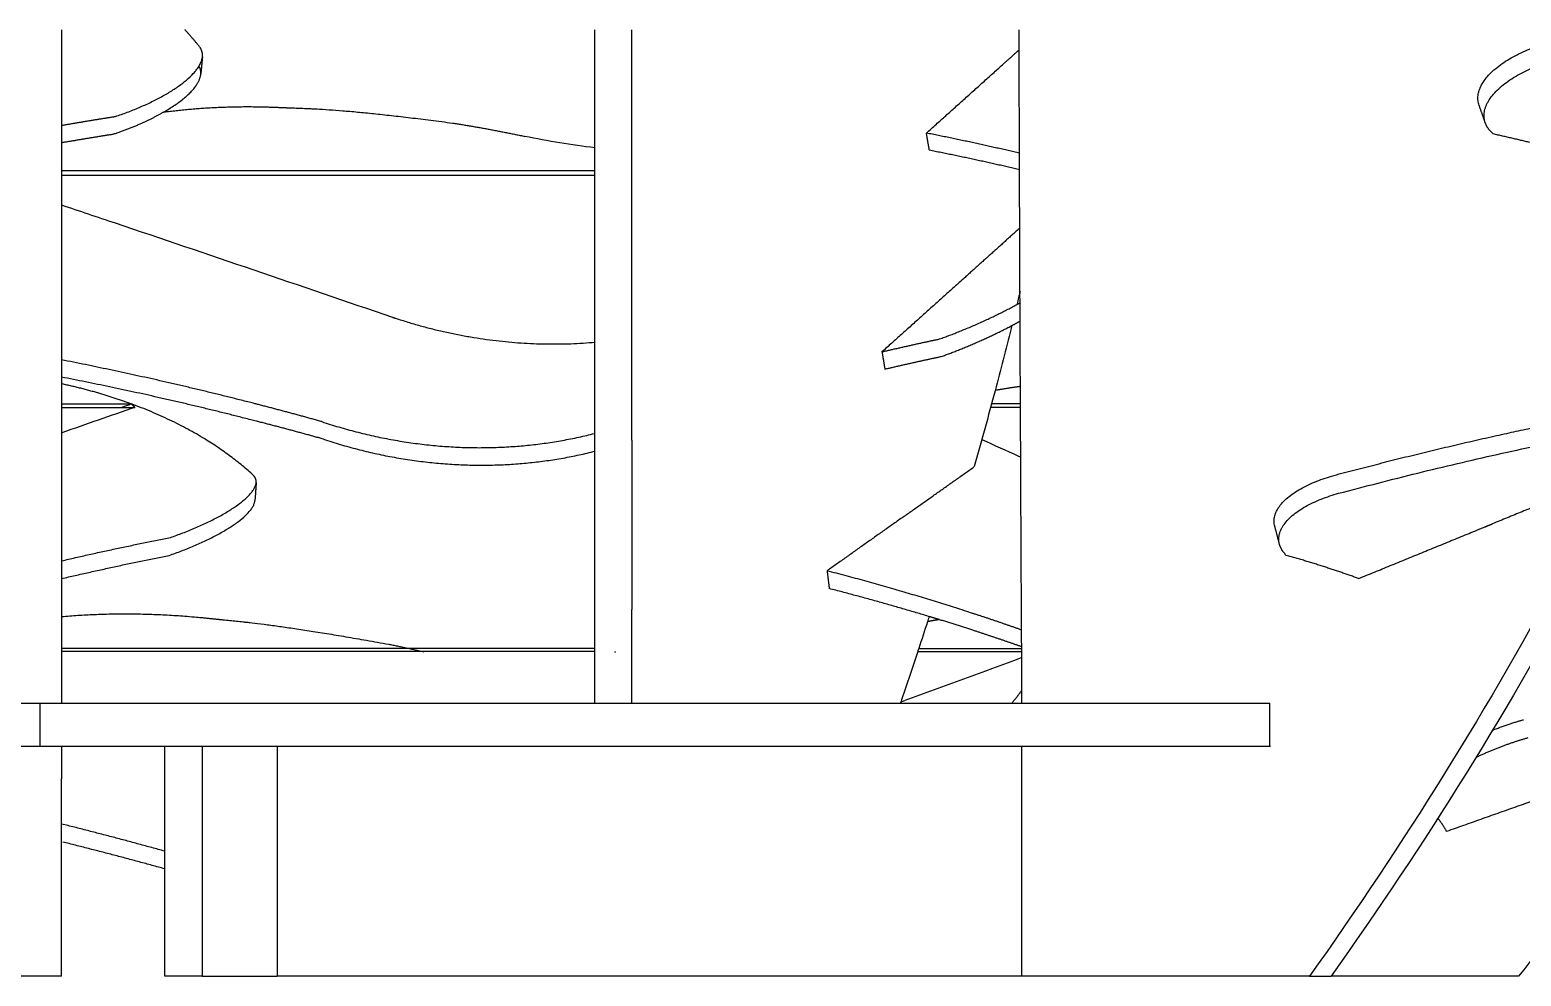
# Model space of a CAD drawing. Header units: metres. Extents: x -0.5 to 11.8, y -0.3 to 7.4.
# Drawn here: x 1.809 to 2.85, y 0 to 0.66 of the extents above; entities that cross this region are included whole.
import ezdxf

# ---------------------------------------------------------------- set-up
doc = ezdxf.new("R2010")
doc.units = ezdxf.units.M
doc.header["$MEASUREMENT"] = 0
doc.layers.add('ΣΧΕΔΙΑ', color=140, linetype='Continuous')

msp = doc.modelspace()

# ---------------------------------------------------------------- linework, layer by layer
at = {"layer": 'ΣΧΕΔΙΑ'}
for points, degree in [([(1.8314, 0.6605), (1.8314, 0.539), (1.8314, 0.4176)], 2), ([(2.2034, 0.6605), (2.2034, 0.6193), (2.2034, 0.5781)], 2), ([(2.2294, 0.6602), (2.2294, 0.6603), (2.2294, 0.6605)], 2), ([(2.2294, 0.562), (2.2294, 0.6111), (2.2294, 0.6602)], 2), ([(2.5004, 0.4572), (2.5001, 0.525), (2.4999, 0.5927), (2.4997, 0.6605)], 3), ([(2.4889, 0.6368), (2.4944, 0.6417), (2.4998, 0.6466)], 2), ([(1.9297, 0.6417), (1.9291, 0.6356), (1.9285, 0.6295)], 2), ([(2.435, 0.5884), (2.462, 0.6126), (2.4889, 0.6368)], 2), ([(2.8251, 0.5955), (2.823, 0.6016), (2.8208, 0.6077)], 2), ([(2.2036, 0.5781), (2.1873, 0.5801), (2.1709, 0.5828), (2.1547, 0.5861)], 3), ([(2.4371, 0.5764), (2.436, 0.5824), (2.435, 0.5884)], 2), ([(2.2034, 0.5781), (2.2034, 0.4722), (2.2034, 0.3663)], 2), ([(1.8682, 0.562), (1.8498, 0.562), (1.8315, 0.562)], 2), ([(1.8658, 0.5588), (1.8487, 0.5588), (1.8317, 0.5588)], 2), ([(2.2035, 0.5588), (2.0346, 0.5588), (1.8658, 0.5588)], 2), ([(2.2038, 0.562), (2.036, 0.562), (1.8682, 0.562)], 2), ([(2.2294, 0.5584), (2.2294, 0.5602), (2.2294, 0.562)], 2), ([(2.2294, 0.3742), (2.2294, 0.4663), (2.2294, 0.5584)], 2), ([(1.8314, 0.5383), (1.8438, 0.5341), (1.8562, 0.5299), (1.8687, 0.5257)], 3), ([(1.8687, 0.5257), (1.9333, 0.5039), (1.9979, 0.482), (2.0624, 0.4599)], 3), ([(2.5003, 0.5222), (2.4795, 0.5035), (2.4587, 0.4848)], 2), ([(2.4587, 0.4848), (2.4313, 0.4602), (2.404, 0.4357)], 2), ([(2.5004, 0.4779), (2.4997, 0.475), (2.499, 0.472), (2.4983, 0.4691)], 3), ([(2.5006, 0.4119), (2.5005, 0.427), (2.5005, 0.4421), (2.5004, 0.4572)], 3), ([(2.404, 0.4357), (2.405, 0.4297), (2.406, 0.4237)], 2), ([(1.8314, 0.4176), (1.8314, 0.4155), (1.8314, 0.4134)], 2), ([(1.8314, 0.4134), (1.8314, 0.4064), (1.8314, 0.3994)], 2), ([(2.4829, 0.4086), (2.4782, 0.3908), (2.4733, 0.3731), (2.4684, 0.3556)], 3), ([(2.5007, 0.3994), (2.5006, 0.4036), (2.5006, 0.4077), (2.5006, 0.4119)], 3), ([(1.8314, 0.3994), (1.8314, 0.3983), (1.8314, 0.3971)], 2), ([(1.8314, 0.3994), (1.8557, 0.3994), (1.88, 0.3994)], 2), ([(1.8314, 0.3971), (1.8314, 0.3553), (1.8314, 0.3135)], 2), ([(1.8314, 0.397), (1.857, 0.397), (1.8826, 0.397)], 2), ([(1.8826, 0.397), (1.8655, 0.3911), (1.8485, 0.3852), (1.8315, 0.3792)], 3), ([(1.8737, 0.3972), (1.8758, 0.3979), (1.8779, 0.3987), (1.88, 0.3994)], 3), ([(1.8826, 0.397), (1.8813, 0.3982), (1.88, 0.3994)], 2), ([(2.4934, 0.397), (2.4867, 0.397), (2.4799, 0.397)], 2), ([(2.5003, 0.3994), (2.4905, 0.3994), (2.4808, 0.3994)], 2), ([(2.5007, 0.397), (2.497, 0.397), (2.4934, 0.397)], 2), ([(2.5007, 0.3994), (2.5005, 0.3994), (2.5003, 0.3994)], 2), ([(2.5007, 0.397), (2.5007, 0.3978), (2.5007, 0.3986), (2.5007, 0.3994)], 3), ([(2.5015, 0.2299), (2.5012, 0.2856), (2.5009, 0.3413), (2.5007, 0.397)], 3), ([(2.2034, 0.3663), (2.2034, 0.2964), (2.2034, 0.2265)], 2), ([(2.2294, 0.3742), (2.2294, 0.3151), (2.2294, 0.2559)], 2), ([(2.4737, 0.3745), (2.4822, 0.3707), (2.4907, 0.3669), (2.4993, 0.363)], 3), ([(2.4188, 0.3205), (2.4436, 0.338), (2.4684, 0.3556)], 2), ([(2.4993, 0.363), (2.4998, 0.3628), (2.5003, 0.3626), (2.5008, 0.3623)], 3), ([(1.9672, 0.3446), (1.9668, 0.3383), (1.9663, 0.332)], 2), ([(2.9126, 0.3495), (2.8714, 0.3326), (2.8301, 0.3157)], 2), ([(1.8314, 0.3135), (1.8314, 0.2954), (1.8314, 0.2772)], 2), ([(2.4188, 0.3205), (2.3922, 0.3017), (2.3657, 0.2829)], 2), ([(2.6814, 0.3016), (2.6798, 0.3079), (2.6781, 0.3141)], 2), ([(2.3657, 0.2829), (2.3664, 0.2767), (2.3672, 0.2705)], 2), ([(1.8314, 0.2772), (1.8314, 0.2643), (1.8314, 0.2514)], 2), ([(1.8314, 0.2514), (1.8314, 0.2389), (1.8314, 0.2265)], 2), ([(2.2294, 0.1905), (2.2294, 0.2232), (2.2294, 0.2559)], 2), ([(2.4369, 0.251), (2.4365, 0.2498), (2.4361, 0.2486), (2.4357, 0.2474)], 3), ([(2.4357, 0.2474), (2.4337, 0.2412), (2.4317, 0.235), (2.4297, 0.2288)], 3), ([(2.4442, 0.2489), (2.4402, 0.2482), (2.4362, 0.2475)], 2), ([(2.5015, 0.2259), (2.5015, 0.2272), (2.5015, 0.2286), (2.5015, 0.2299)], 3), ([(1.8314, 0.2265), (1.8314, 0.2085), (1.8314, 0.1905)], 2), ([(2.0599, 0.2288), (1.9458, 0.2288), (1.8316, 0.2288)], 2), ([(2.2034, 0.2265), (2.0175, 0.2265), (1.8317, 0.2265)], 2), ([(2.2039, 0.2288), (2.1319, 0.2288), (2.0599, 0.2288)], 2), ([(2.2034, 0.2265), (2.2034, 0.2085), (2.2034, 0.1905)], 2), ([(2.2177, 0.226), (2.2178, 0.2262), (2.2179, 0.2265), (2.218, 0.2267)], 3), ([(2.4289, 0.2265), (2.4253, 0.2154), (2.4216, 0.2044), (2.4179, 0.1935)], 3), ([(2.5017, 0.2223), (2.4744, 0.2123), (2.4472, 0.2024), (2.42, 0.1925)], 3), ([(2.4297, 0.2288), (2.4294, 0.2281), (2.4292, 0.2273), (2.4289, 0.2265)], 3), ([(2.4292, 0.2265), (2.4654, 0.2265), (2.5015, 0.2265)], 2), ([(2.4301, 0.2288), (2.4659, 0.2288), (2.5017, 0.2288)], 2), ([(2.5015, 0.2236), (2.5015, 0.2244), (2.5015, 0.2251), (2.5015, 0.2259)], 3), ([(2.5015, 0.2222), (2.5015, 0.2227), (2.5015, 0.2232), (2.5015, 0.2236)], 3), ([(2.5017, 0.1997), (2.5016, 0.2072), (2.5016, 0.2147), (2.5015, 0.2222)], 3), ([(2.5017, 0.1905), (2.5017, 0.1935), (2.5017, 0.1966), (2.5017, 0.1997)], 3), ([(1.8164, 0.1605), (1.8164, 0.1755), (1.8164, 0.1905)], 2), ([(2.4174, 0.192), (2.4172, 0.1916), (2.4171, 0.1911), (2.4169, 0.1906)], 3), ([(2.4172, 0.1915), (2.4181, 0.1918), (2.419, 0.1921), (2.42, 0.1925)], 3), ([(2.4179, 0.1935), (2.4177, 0.193), (2.4176, 0.1925), (2.4174, 0.192)], 3), ([(2.6748, 0.1605), (2.6748, 0.1755), (2.6748, 0.1905)], 2), ([(1.8314, 0.1605), (1.8314, 0.1491), (1.8314, 0.1378)], 2), ([(1.9034, 0.0753), (1.9034, 0.1179), (1.9034, 0.1605)], 2), ([(1.9294, 0.1605), (1.9294, 0.0802), (1.9294, 0)], 2), ([(1.9821, 0), (1.9821, 0.0802), (1.9821, 0.1605)], 2), ([(2.3285, 0.1605), (2.3286, 0.1605), (2.3288, 0.1606), (2.3289, 0.1606)], 3), ([(2.5017, 0), (2.5017, 0.0802), (2.5017, 0.1605)], 2), ([(1.8314, 0.0935), (1.8314, 0.1156), (1.8314, 0.1378)], 2), ([(2.893, 0.1345), (2.8456, 0.1178), (2.7981, 0.101)], 2), ([(1.8314, 0), (1.8314, 0.0467), (1.8314, 0.0935)], 2), ([(1.9034, 0), (1.9034, 0.0377), (1.9034, 0.0753)], 2), ([(2.9058, 0.0725), (2.887, 0.048), (2.8678, 0.0239), (2.8482, 0)], 3), ([(1.8314, 0), (1.8164, 0), (1.8014, 0)], 2), ([(1.9294, 0), (1.9164, 0), (1.9034, 0)], 2), ([(1.9294, 0), (1.9556, 0), (1.9819, 0)], 2), ([(2.5017, 0), (2.2419, 0), (1.9821, 0)], 2), ([(2.7024, 0), (2.6021, 0), (2.5017, 0)], 2), ([(2.7024, 0), (2.7099, 0), (2.7174, 0)], 2), ([(2.8482, 0), (2.7828, 0), (2.7174, 0)], 2)]:
    msp.add_open_spline(points, degree=degree, dxfattribs=at)
for points, weights in [([(1.928, 0.6482), (1.923, 0.6545), (1.9175, 0.6605)], [1, 0.993539976541, 0.987827329427]), ([(1.9297, 0.6417), (1.93, 0.6453), (1.928, 0.6482)], [0.917980458854, 0.950687965801, 1]), ([(2.8208, 0.6077), (2.8127, 0.6308), (2.8589, 0.6482)], [0.911528707776, 0.761410628367, 1]), ([(1.869, 0.6), (1.9276, 0.6196), (1.9297, 0.6417)], [1, 0.756418815385, 0.917980458854]), ([(2.8251, 0.5955), (2.817, 0.6186), (2.8632, 0.636)], [0.911528707777, 0.761410628366, 1]), ([(1.9028, 0.6032), (1.9274, 0.6173), (1.9285, 0.6295)], [0.869353675483, 0.821647810625, 0.917980458854]), ([(1.9285, 0.6295), (1.9288, 0.6323), (1.9276, 0.6347)], [0.917980458854, 0.943550907772, 0.97927000811]), ([(1.8314, 0.5938), (1.8502, 0.5971), (1.869, 0.6)], [0.997986030039, 0.998780375996, 1]), ([(1.8678, 0.5878), (1.8876, 0.5944), (1.9028, 0.6032)], [1, 0.90165638582, 0.869353675483]), ([(2.1044, 0.5954), (2.1294, 0.5915), (2.1547, 0.5861)], [0.931709150307, 0.919797461204, 0.911534052656]), ([(2.8306, 0.5878), (2.8266, 0.5913), (2.8251, 0.5955)], [1, 0.94569615282, 0.911528707777]), ([(1.8314, 0.5818), (1.8496, 0.5849), (1.8678, 0.5878)], [0.998035723265, 0.998818210834, 1]), ([(2.5, 0.5743), (2.468, 0.5819), (2.435, 0.5884)], [0.996737656547, 0.996162375235, 0.996993425353]), ([(2.8562, 0.5818), (2.8436, 0.5849), (2.8306, 0.5878)], [0.998035723265, 0.998818210834, 1]), ([(2.5, 0.5628), (2.4691, 0.5701), (2.4371, 0.5764)], [0.996685967928, 0.996193673526, 0.997021108672]), ([(2.4442, 0.4447), (2.4747, 0.4556), (2.5007, 0.4702)], [1, 0.848476679777, 0.853729379596]), ([(2.0624, 0.4599), (2.0634, 0.4595), (2.0644, 0.4592)], [1, 0.999995272665, 1]), ([(2.0645, 0.4592), (2.1337, 0.4363), (2.2039, 0.4425)], [0.998890298943, 0.963969942688, 0.973180983744]), ([(2.4454, 0.4325), (2.4713, 0.4417), (2.4949, 0.4542)], [1, 0.868230002671, 0.855024253886]), ([(2.4949, 0.4542), (2.4979, 0.4558), (2.5007, 0.4574)], [0.855024253886, 0.853387614406, 0.853572074685]), ([(2.404, 0.4357), (2.4246, 0.4406), (2.4442, 0.4447)], [0.997391784083, 0.998266137745, 1]), ([(2.406, 0.4237), (2.4261, 0.4284), (2.4454, 0.4325)], [0.997430224642, 0.998303848834, 1]), ([(1.88, 0.3994), (1.8572, 0.4078), (1.8318, 0.4133)], [0.948023538268, 0.943289422443, 0.944359368722]), ([(2.4835, 0.4091), (2.4921, 0.4105), (2.5007, 0.4118)], [0.944313546422, 0.944113510066, 0.944177742126]), ([(1.9653, 0.3495), (1.9314, 0.3806), (1.88, 0.3994)], [1, 0.958845890042, 0.948023538268]), ([(2.7195, 0.3495), (2.8363, 0.3806), (2.9436, 0.3994)], [1, 0.958845890042, 0.948023538268]), ([(2.013, 0.387), (2.1096, 0.3548), (2.2034, 0.3788)], [1, 0.950098384797, 0.986836940911]), ([(2.0141, 0.3748), (2.1102, 0.3427), (2.2037, 0.3664)], [1, 0.950334711071, 0.986490907942]), ([(1.9074, 0.3062), (1.9659, 0.3265), (1.9672, 0.3446)], [1, 0.755162863749, 0.919657316194]), ([(1.9672, 0.3446), (1.9674, 0.3474), (1.9653, 0.3495)], [0.919657316194, 0.951943917437, 1]), ([(2.6781, 0.3141), (2.6723, 0.3364), (2.7195, 0.3495)], [0.909811833545, 0.762785234168, 1]), ([(2.6814, 0.3016), (2.6756, 0.3239), (2.7227, 0.337)], [0.909811833545, 0.762785234168, 1]), ([(1.9065, 0.2937), (1.965, 0.3139), (1.9663, 0.332)], [1, 0.755162863749, 0.919657316194]), ([(1.8314, 0.2899), (1.8695, 0.2987), (1.9074, 0.3062)], [0.996805275573, 0.997531701391, 1]), ([(1.8314, 0.2775), (1.8691, 0.2862), (1.9065, 0.2937)], [0.996822453638, 0.997560483401, 1]), ([(2.6862, 0.2937), (2.6825, 0.2973), (2.6814, 0.3016)], [1, 0.944321547018, 0.909811833545]), ([(2.7367, 0.2775), (2.7127, 0.2862), (2.6862, 0.2937)], [0.996822453638, 0.997560483401, 1]), ([(2.4375, 0.2508), (2.4031, 0.2612), (2.3672, 0.2705)], [0.998154206866, 0.996441231561, 0.996504588743]), ([(2.4441, 0.2488), (2.4408, 0.2498), (2.4375, 0.2508)], [0.998506076707, 0.998321654833, 0.998154206866]), ([(2.0597, 0.2317), (2.0719, 0.2292), (2.0843, 0.2264)], [0.931709150307, 0.92581346053, 0.920811509889]), ([(2.4946, 0.1905), (2.4985, 0.1952), (2.5017, 0.1997)], [0.984942623326, 0.979042861636, 0.973996625376]), ([(1.6561, 0.1905), (1.7357, 0.1905), (1.8164, 0.1905)], [0.942478908737, 0.967671051899, 1]), ([(1.8164, 0.1905), (2.1501, 0.1905), (2.417, 0.1905)], [1, 0.878550761185, 0.857820259857]), ([(2.417, 0.1905), (2.417, 0.1905), (2.4171, 0.1905)], [0.857820259857, 0.857814388508, 0.857808525238]), ([(2.4171, 0.1905), (2.5741, 0.1905), (2.6748, 0.1905)], [0.857808525238, 0.846078628887, 0.866683894616]), ([(2.6706, 0.1905), (2.6707, 0.1905), (2.6707, 0.1905)], [0.984911506929, 0.984893885929, 0.984876272548]), ([(2.8304, 0.1718), (2.8412, 0.1761), (2.8518, 0.179)], [0.898315321491, 0.934517784066, 1]), ([(1.0424, 0.1605), (1.3424, 0.1605), (1.8164, 0.1605)], [0.855681238345, 0.83590073956, 1]), ([(1.8164, 0.1605), (2.3842, 0.1605), (2.6751, 0.1605)], [1, 0.809590942902, 0.866750669894]), ([(2.8188, 0.1528), (2.8365, 0.1613), (2.855, 0.1665)], [0.863064153037, 0.890873879775, 1]), ([(1.9034, 0.0872), (1.8674, 0.0972), (1.8314, 0.1062)], [0.999197240937, 0.997156427666, 0.996661089288]), ([(2.7981, 0.101), (2.7955, 0.1058), (2.792, 0.1102)], [0.99651626955, 0.996598053095, 0.997159625962]), ([(1.9034, 0.0749), (1.8679, 0.0847), (1.8322, 0.0936)], [0.999149038834, 0.997150551557, 0.996661089288])]:
    msp.add_rational_spline(points, weights, degree=2, dxfattribs=at)
for points, weights, knots in [([(1.9028, 0.6031), (1.9403, 0.608), (1.9793, 0.6065), (1.9919, 0.606), (2.0045, 0.6055), (2.0375, 0.6042), (2.1044, 0.5954)], [0.961459612988, 0.975240331444, 1, 1, 1, 0.970376548073, 0.948940508878], [3.6932496, 3.6932496, 3.6932496, 3.7990306, 3.7990306, 3.8560209, 3.8560209, 3.9482049, 3.9482049, 3.9482049]), ([(2.013, 0.387), (1.9892, 0.3937), (1.9652, 0.3998), (1.8983, 0.417), (1.8314, 0.4301)], [1, 0.999659318534, 1, 0.995703639326, 0.996684708921], [2.7549118, 2.7549118, 2.7549118, 2.8346643, 2.8346643, 3.0567432, 3.0567432, 3.0567432]), ([(2.0141, 0.3748), (1.9903, 0.3815), (1.9663, 0.3876), (1.8989, 0.4049), (1.8314, 0.4181)], [1, 0.999659318534, 1, 0.995667303233, 0.996701681024], [2.7549118, 2.7549118, 2.7549118, 2.8346643, 2.8346643, 3.0586215, 3.0586215, 3.0586215]), ([(2.7227, 0.337), (3.0648, 0.4281), (3.2462, 0.4078), (3.2581, 0.4065), (3.27, 0.4051), (3.3009, 0.4017), (3.3514, 0.3897)], [1, 0.888324260259, 1, 1, 1, 0.970376548073, 0.948940508878], [3.3219173, 3.3219173, 3.3219173, 3.7990306, 3.7990306, 3.8560209, 3.8560209, 3.9482049, 3.9482049, 3.9482049]), ([(2.5014, 0.2416), (2.4834, 0.248), (2.4648, 0.254), (2.4169, 0.2696), (2.3657, 0.2829)], [0.999937406769, 0.999694183112, 1, 0.996440948635, 0.996503406114], [2.7630735, 2.7630735, 2.7630735, 2.8346643, 2.8346643, 3.0186317, 3.0186317, 3.0186317]), ([(1.8314, 0.251), (1.8815, 0.2554), (1.9349, 0.2497), (1.9475, 0.2484), (1.9601, 0.2471), (1.993, 0.2436), (2.0597, 0.2317)], [0.953001923708, 0.966379133606, 1, 1, 1, 0.970376548073, 0.948940508878], [3.6553919, 3.6553919, 3.6553919, 3.7990306, 3.7990306, 3.8560209, 3.8560209, 3.9482049, 3.9482049, 3.9482049]), ([(2.5015, 0.2299), (2.4846, 0.2358), (2.4672, 0.2415), (2.4557, 0.2452), (2.4441, 0.2488)], [0.999908586302, 0.999713708894, 1, 0.999149676778, 0.998506076707], [2.7676444, 2.7676444, 2.7676444, 2.8346643, 2.8346643, 2.8786175, 2.8786175, 2.8786175])]:
    msp.add_rational_spline(points, weights, degree=2, knots=knots, dxfattribs=at)
for points, degree, knots in [([(2.4946, 0.4541), (2.4944, 0.4534), (2.4906, 0.4381), (2.4867, 0.4229), (2.4829, 0.4086)], 3, [8.94593381, 8.94593381, 8.94593381, 8.94593381, 8.94826614, 8.9970641, 8.9970641, 8.9970641, 8.9970641]), ([(2.9126, 0.3495), (2.9027, 0.3294), (2.8401, 0.2072), (2.7678, 0.0919), (2.7024, 0)], 3, [9.0645281, 9.0645281, 9.0645281, 9.0645281, 9.1337025, 9.4905261, 9.4905261, 9.4905261, 9.4905261]), ([(2.9223, 0.3387), (2.9141, 0.3223), (2.853, 0.2038), (2.7828, 0.0919), (2.7174, 0)], 3, [9.0769079, 9.0769079, 9.0769079, 9.0769079, 9.1337025, 9.4905261, 9.4905261, 9.4905261, 9.4905261]), ([(2.7367, 0.2775), (2.7807, 0.2955), (2.8247, 0.3135), (2.8274, 0.3146), (2.8301, 0.3157)], 2, [-0.1144173, -0.1144173, -0.1144173, 0, 0, 0.0070954, 0.0070954, 0.0070954])]:
    msp.add_open_spline(points, degree=degree, knots=knots, dxfattribs=at)

doc.saveas('drawing.dxf')
